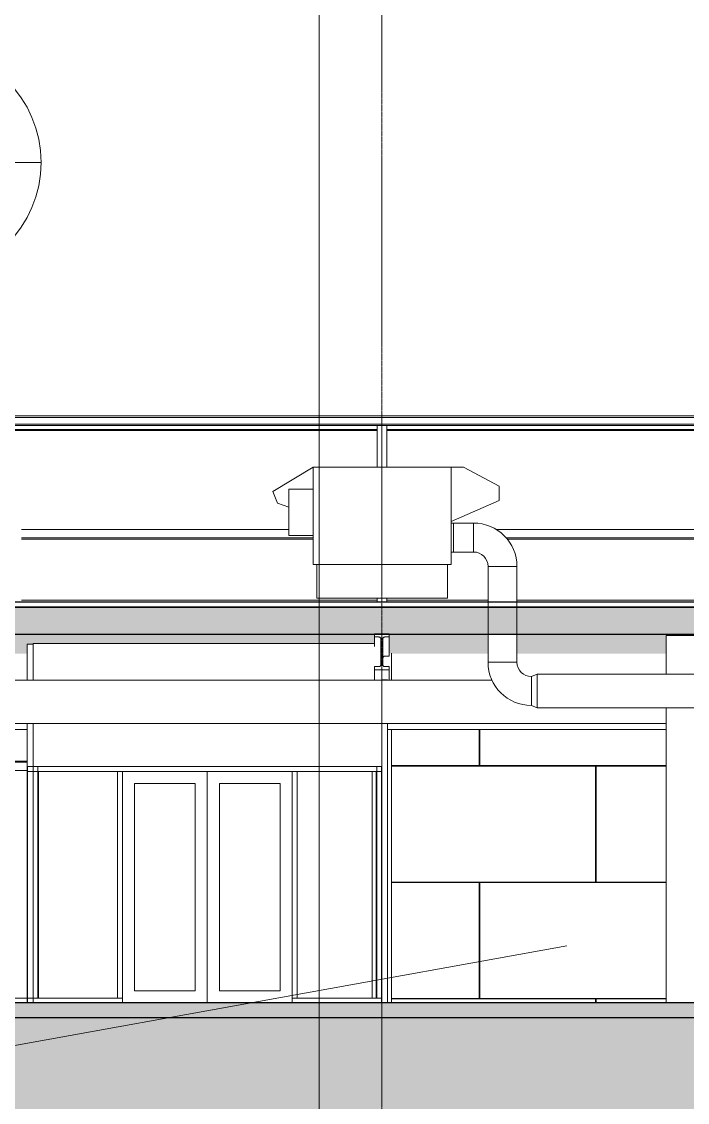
# Model space of a CAD drawing. Header units: inches. Extents: x -23445 to -52, y -314 to 853.
# Drawn here: x -18695.8 to -18419.7, y -41.2 to 406.9 of the extents above; entities that cross this region are included whole.
import ezdxf

# ---------------------------------------------------------------- set-up
doc = ezdxf.new("R2010")
doc.units = ezdxf.units.IN
doc.header["$MEASUREMENT"] = 0
doc.linetypes.add('Grid Line 1_2_', pattern=[0.875, 0.5, -0.125, 0.125, -0.125])
for name, color, linetype, lineweight in [('A-ANNO-IDEN', 131, 'Continuous', 9), ('A-ANNO-SYMB', 150, 'Continuous', 9), ('A-CLNG', 13, 'Continuous', 9), ('A-CLNG-PATT', 13, 'Continuous', 9), ('A-DOOR', 31, 'Continuous', 9), ('A-FLOR', 192, 'Continuous', 9), ('A-FLOR-LEVL', 51, 'Continuous', 9), ('A-FLOR-PATT', 8, 'Continuous', 25), ('A-GLAZ-CWMG', 51, 'Continuous', 9), ('A-ROOF', 132, 'Continuous', 9), ('A-WALL', 113, 'Continuous', 9), ('A-WALL-PATT', 111, 'Continuous', 25), ('C-TOPO', 7, 'Continuous', 9), ('G-ANNO-SYMB', 111, 'Continuous', 9), ('I-WALL', 2, 'Continuous', 9), ('M-EQPM', 50, 'Continuous', 9), ('M-HVAC-DUCT', 70, 'Continuous', 9), ('S-BEAM', 12, 'Continuous', 9), ('S-COLS', 52, 'Continuous', 9), ('S-GRID', 1, 'Continuous', 9)]:
    doc.layers.add(name, color=color, linetype=linetype, lineweight=lineweight)

# ---------------------------------------------------------------- blocks, each defined once
blk = doc.blocks.new('Struct_Xcel_Sports Complex_rvt-2-Building Section - East_West looking South _ Fitness Center')
at = {"layer": 'A-FLOR-PATT', "lineweight": 9}
h = blk.add_hatch(dxfattribs=at)
h.set_pattern_fill('FP_34', style=0, pattern_type=2)
h.set_pattern_definition([(50, (-33524.074, 67.247), (55.0854, -4.81984), [5.76, -63.36]), (355, (-33524.074, 67.247), (-10.6557, 57.76853), [4.608, -50.688]), (100.451, (-33519.483, 66.846), (44.42947, 52.94866), [4.895, -53.848]), (46.184, (-33524.074, 82.61), (81.96444, -12.71212), [8.64, -95.04]), (96.636, (-33517.24, 81.55), (71.7815, 74.8124), [7.343, -80.772]), (351.184, (-33524.07, 82.61), (71.78195, 74.81243), [6.912, -76.032]), (21, (-33516.394, 78.767), (45.84207, -30.92146), [5.76, -63.36]), (326, (-33516.394, 78.767), (18.68706, 55.69148), [4.608, -50.688]), (71.451, (-33512.573, 76.19), (64.5289, 24.7701), [4.895, -53.848]), (37.5, (-33524.074, 67.247), (0.933895, 25.566816), [2.534, -47.539, 2.534, -48.922, -50.88]), (37.5, (-33524.074, 67.247), (0.933895, 25.566816), [-101.53, 2.534, -48.346]), (7.5, (-33524.074, 67.247), (20.20404, 30.2913), [2.534, -26.803, 2.534, -46.387, -19.392]), (7.5, (-33524.074, 67.247), (20.20404, 30.2913), [-78.259, 2.534, -16.858]), (327.5, (-33541.2, 67.247), (40.997785, -1.732403), [2.534, -16.666, 2.534, -57.37, -79.488]), (327.5, (-33541.2, 67.247), (40.997785, -1.732403), [-79.104, 2.534, -76.954]), (317.5, (-33548.88, 67.247), (44.78888, 7.68784), [2.534, -22.426, 2.534, -37.248, -56.448]), (317.5, (-33548.88, 67.247), (44.78888, 7.68784), [-64.742, 2.534, -53.914])])
h.paths.add_polyline_path([(-25189.87, -6.32), (-25174.52, -6), (-22066.14, -6), (-22066.14, 0), (-25174.52, 0), (-25189.87, -0.32), (-25287.67, -0.32), (-25303.02, 0), (-26272.89, 0), (-26272.89, -6), (-25303.02, -6), (-25287.67, -6.32), (-25241, -6.32)], flags=0)
at = {"layer": 'A-FLOR', "color": 250, "lineweight": 25}
for p, q in [((-25737.27, 0), (-26272.89, 0)), ((-26272.89, -6), (-25303.02, -6))]:
    blk.add_line(p, q, dxfattribs=at)
blk = doc.blocks.new('W-Wide Flange-Column - B2_E-V21-Building Section - East_West looking South _ Fitness Center')
at = {"layer": 'S-COLS'}
for p, q in [((-25976.89, 144.99), (-25976.89, 133.82)), ((-25976.89, 113.32), (-25976.89, 0)), ((-25984.89, 96), (-25984.89, 2))]:
    blk.add_line(p, q, dxfattribs=at)
blk = doc.blocks.new('W-Wide Flange - 1_-3_ deep-V30-Building Section - East_West looking South _ Fitness Center')
at = {"layer": 'S-BEAM'}
h = blk.add_hatch(dxfattribs=at)
h.set_pattern_fill('FP_11', color=256, style=0, pattern_type=2)
h.set_pattern_definition([(45, (-33524.074, 67.247), (-19.00703, 19.00703), []), (45, (-33524.074, 96.047), (-19.00703, 19.00703), [])])
h.paths.add_polyline_path([(-25977.95, 138.1), (-25977.89, 138.1), (-25977.95, 139.46), (-25979.82, 139.48), (-25980.18, 139.65), (-25980.43, 139.96), (-25980.52, 140.35), (-25980.49, 151.06), (-25980.32, 151.41), (-25980.01, 151.66), (-25979.63, 151.75), (-25977.89, 151.75), (-25977.95, 153.11), (-25983.89, 153.11), (-25983.89, 151.75), (-25981.96, 151.73), (-25981.6, 151.55), (-25981.35, 151.24), (-25981.27, 150.86), (-25981.29, 140.15), (-25981.46, 139.79), (-25981.77, 139.55), (-25982.16, 139.46), (-25983.89, 139.46), (-25983.89, 138.1)], flags=0)
at = {"layer": 'S-BEAM', "lineweight": 15}
for p, q in [((-25977.89, 153.11), (-25983.89, 153.11)), ((-25983.89, 153.11), (-25983.89, 151.75)), ((-25977.89, 151.75), (-25977.89, 153.11)), ((-25983.89, 151.75), (-25982.16, 151.75)), ((-25981.27, 150.86), (-25981.27, 140.35)), ((-25980.52, 140.35), (-25980.52, 150.86)), ((-25979.63, 151.75), (-25977.89, 151.75)), ((-25982.16, 139.46), (-25983.89, 139.46)), ((-25983.89, 139.46), (-25983.89, 138.1)), ((-25977.89, 139.46), (-25979.63, 139.46)), ((-25977.89, 138.1), (-25977.89, 139.46)), ((-25983.89, 138.1), (-25977.89, 138.1))]:
    blk.add_line(p, q, dxfattribs=at)
at = {"layer": 'S-BEAM'}
for p, q in [((-25983.89, 147.81), (-25983.89, 151.75)), ((-25977.89, 143.84), (-25977.89, 151.75)), ((-25977.89, 143.84), (-25979.63, 143.84)), ((-25983.89, 134.16), (-25983.89, 138.1)), ((-25977.89, 133.82), (-25977.89, 138.1))]:
    blk.add_line(p, q, dxfattribs=at)
at = {"layer": 'S-BEAM', "lineweight": 15, "flags": 128}
for points in [[(-25982.16, 151.75), (-25981.96, 151.73), (-25981.77, 151.66), (-25981.6, 151.55), (-25981.46, 151.41), (-25981.35, 151.24), (-25981.29, 151.06), (-25981.27, 150.86)], [(-25980.52, 150.86), (-25980.49, 151.06), (-25980.43, 151.24), (-25980.32, 151.41), (-25980.18, 151.55), (-25980.01, 151.66), (-25979.82, 151.73), (-25979.63, 151.75)], [(-25981.27, 140.35), (-25981.29, 140.15), (-25981.35, 139.96), (-25981.46, 139.79), (-25981.6, 139.65), (-25981.77, 139.55), (-25981.96, 139.48), (-25982.16, 139.46)], [(-25979.63, 139.46), (-25979.82, 139.48), (-25980.01, 139.55), (-25980.18, 139.65), (-25980.32, 139.79), (-25980.43, 139.96), (-25980.49, 140.15), (-25980.52, 140.35)]]:
    blk.add_lwpolyline(points, dxfattribs=at)
at = {"layer": 'S-BEAM'}
blk.add_ellipse((-25979.63, 142.95), major_axis=(0.89, 0), ratio=0.999133, start_param=1.570796, end_param=3.141593, dxfattribs=at)
blk = doc.blocks.new('Girt_C - 8_D-1472944-Building Section - East_West looking South _ Fitness Center')
at = {"layer": 'S-BEAM'}
for p, q in [((-26128.02, 100.3), (-26263.39, 100.3)), ((-26128.02, 99.82), (-26263.39, 99.82)), ((-26263.39, 96.32), (-26127.89, 96.32))]:
    blk.add_line(p, q, dxfattribs=at)
blk = doc.blocks.new('Rectangular Mullion - Exterior 2_ x 4_5_-1135280-Building Section - East_West looking South _ Fitness Center')
at = {"layer": 'A-GLAZ-CWMG'}
blk.add_line((-26161.83, 2), (-26128.02, 2), dxfattribs=at)
blk = doc.blocks.new('Rectangular Mullion - Exterior 2_ x 4_5_-1142646-Building Section - East_West looking South _ Fitness Center')
at = {"layer": 'A-GLAZ-CWMG'}
for p, q in [((-26127.89, 98), (-26127.89, 96)), ((-26125.52, 98), (-26127.89, 98)), ((-26127.89, 96), (-26125.52, 96))]:
    blk.add_line(p, q, dxfattribs=at)
blk = doc.blocks.new('Rectangular Mullion - Exterior 2_ x 4_5_-1142647-Building Section - East_West looking South _ Fitness Center')
at = {"layer": 'A-GLAZ-CWMG'}
for p, q in [((-26125.52, 2), (-26127.89, 2)), ((-26127.89, 2), (-26127.89, 0))]:
    blk.add_line(p, q, dxfattribs=at)
blk = doc.blocks.new('Rectangular Mullion - Exterior 2_ x 4_5_-1142586-Building Section - East_West looking South _ Fitness Center')
at = {"layer": 'A-GLAZ-CWMG'}
for p, q in [((-26127.89, 98), (-26125.52, 98)), ((-26127.89, 2), (-26127.89, 98)), ((-26123.39, 96), (-26123.39, 2)), ((-26125.52, 2), (-26127.89, 2))]:
    blk.add_line(p, q, dxfattribs=at)
blk = doc.blocks.new('Door_Single_Storefront - one-1371401-Building Section - East_West looking South _ Fitness Center')
at = {"layer": 'A-DOOR'}
for p, q in [((-26053.27, 0), (-26053.27, 96)), ((-26083.45, 5), (-26083.45, 91)), ((-26083.45, 91), (-26058.27, 91)), ((-26058.27, 91), (-26058.27, 5)), ((-26058.27, 5), (-26083.45, 5))]:
    blk.add_line(p, q, dxfattribs=at)
blk = doc.blocks.new('Door_Single_Storefront - one-1371400-Building Section - East_West looking South _ Fitness Center')
at = {"layer": 'A-DOOR'}
for p, q in [((-26053.27, 96), (-26053.27, 0)), ((-26048.27, 5), (-26048.27, 91)), ((-26048.27, 91), (-26023.08, 91)), ((-26023.08, 91), (-26023.08, 5)), ((-26023.08, 5), (-26048.27, 5))]:
    blk.add_line(p, q, dxfattribs=at)
blk = doc.blocks.new('Rectangular Mullion - Exterior 2_ x 4_5_-1142584-Building Section - East_West looking South _ Fitness Center')
at = {"layer": 'A-GLAZ-CWMG'}
for q in [(-26125.52, 98), (-26089.45, 96)]:
    blk.add_line((-26125.52, 96), q, dxfattribs=at)
blk = doc.blocks.new('Rectangular Mullion - Exterior 2_ x 4_5_-1142585-Building Section - East_West looking South _ Fitness Center')
at = {"layer": 'A-GLAZ-CWMG'}
blk.add_line((-26089.45, 96), (-26053.27, 96), dxfattribs=at)
blk = doc.blocks.new('Rectangular Mullion - Exterior 2_ x 4_5_-1305234-Building Section - East_West looking South _ Fitness Center')
at = {"layer": 'A-GLAZ-CWMG'}
for p, q in [((-26125.52, 0), (-26125.52, 2)), ((-26088.45, 2), (-26125.52, 2)), ((-26088.45, 2), (-26088.45, 0))]:
    blk.add_line(p, q, dxfattribs=at)
blk = doc.blocks.new('Rectangular Mullion - Exterior 2_ x 4_5_-V39-Building Section - East_West looking South _ Fitness Center')
at = {"layer": 'A-GLAZ-CWMG'}
for p in [(-25983.02, 98), (-25981.02, 2)]:
    blk.add_line(p, (-25983.02, 2), dxfattribs=at)
blk = doc.blocks.new('Rectangular Mullion - Exterior 2_ x 4_5_-827470-Building Section - East_West looking South _ Fitness Center')
at = {"layer": 'A-GLAZ-CWMG'}
for p, q in [((-26090.45, 96), (-26088.45, 96)), ((-26090.45, 96), (-26090.45, 2)), ((-26088.45, 2), (-26088.45, 96)), ((-26088.45, 2), (-26090.45, 2))]:
    blk.add_line(p, q, dxfattribs=at)
blk = doc.blocks.new('he3xrtf - 115 V Single Phase-880047-Building Section - East_West looking South _ Fitness Center')
at = {"layer": 'M-EQPM', "lineweight": 15}
for p, q in [((-26009.39, 222.1), (-26026.14, 212.07)), ((-26009.39, 222.1), (-25952.14, 222.1)), ((-26009.39, 181.85), (-26009.39, 222.1)), ((-25947.02, 222.1), (-25952.14, 222.1)), ((-25952.14, 181.85), (-25952.14, 222.1)), ((-25932.27, 214.24), (-25947.02, 222.1)), ((-26026.14, 212.07), (-26024.18, 207.22)), ((-26019.52, 193.85), (-26019.52, 213.1)), ((-26019.52, 213.1), (-26009.39, 213.1)), ((-25932.27, 208.33), (-25932.27, 214.24)), ((-26024.18, 207.22), (-26019.52, 205.61)), ((-25952.14, 199.62), (-25932.27, 208.33)), ((-25952.14, 198.98), (-25951.14, 198.98)), ((-25951.14, 198.98), (-25951.14, 186.98)), ((-26009.39, 193.85), (-26019.52, 193.85)), ((-25952.14, 186.98), (-25951.14, 186.98)), ((-25952.14, 181.85), (-26009.39, 181.85)), ((-26007.83, 167.85), (-26007.83, 181.85)), ((-25953.7, 167.85), (-25953.7, 181.85)), ((-25953.7, 167.85), (-26007.83, 167.85))]:
    blk.add_line(p, q, dxfattribs=at)
blk = doc.blocks.new('Girt_C - 8_D-1472943-Building Section - East_West looking South _ Fitness Center')
at = {"layer": 'S-BEAM'}
for p, q in [((-26269.14, 237.8), (-25982.89, 237.8)), ((-25978.89, 237.8), (-25693.39, 237.8)), ((-26269.14, 237.31), (-25982.89, 237.31)), ((-25978.89, 237.31), (-25693.39, 237.31))]:
    blk.add_line(p, q, dxfattribs=at)
blk = doc.blocks.new('Girt_C - 8_D-V47-Building Section - East_West looking South _ Fitness Center')
at = {"layer": 'S-BEAM'}
for p, q in [((-25982.88, 167.05), (-26130.27, 167.05)), ((-25936.87, 167.05), (-25978.89, 167.05)), ((-25693.37, 167.05), (-25924.87, 167.05))]:
    blk.add_line(p, q, dxfattribs=at)
blk = doc.blocks.new('Rectangular Mullion - Exterior 2_ x 4_5_-1142587-Building Section - East_West looking South _ Fitness Center')
at = {"layer": 'A-GLAZ-CWMG'}
for p, q in [((-26125.52, 98), (-26125.52, 2)), ((-26123.52, 2), (-26123.52, 98)), ((-26123.52, 2), (-26125.52, 2))]:
    blk.add_line(p, q, dxfattribs=at)
blk = doc.blocks.new('Girt_C - 8_D-V64-Building Section - East_West looking South _ Fitness Center')
at = {"layer": 'S-BEAM'}
for p, q in [((-26019.52, 196.3), (-26130.27, 196.3)), ((-26130.27, 192.8), (-26009.39, 192.8)), ((-25693.39, 196.3), (-25933.52, 196.3)), ((-25929.36, 192.8), (-25693.39, 192.8)), ((-26130.27, 192.31), (-26009.39, 192.31)), ((-25928.95, 192.31), (-25693.39, 192.31))]:
    blk.add_line(p, q, dxfattribs=at)
blk = doc.blocks.new('Rectangular Mullion - Exterior 2_ x 4_5_-1151174-Building Section - East_West looking South _ Fitness Center')
at = {"layer": 'A-GLAZ-CWMG'}
blk.add_line((-26017.08, 96), (-25981.02, 96), dxfattribs=at)
blk = doc.blocks.new('Rectangular Mullion - Exterior 2_ x 4_5_-V65-Building Section - East_West looking South _ Fitness Center')
at = {"layer": 'A-GLAZ-CWMG'}
for p in [(-26018.08, 0), (-25981.02, 2)]:
    blk.add_line(p, (-26018.08, 2), dxfattribs=at)
blk = doc.blocks.new('Rectangular Elbow - Radius - 1 W-1442116-Building Section - East_West looking South _ Fitness Center')
at = {"layer": 'M-HVAC-DUCT'}
for p, q in [((-25936.87, 141.32), (-25924.87, 141.32)), ((-25918.87, 135.32), (-25918.87, 123.32))]:
    blk.add_line(p, q, dxfattribs=at)
for radius in [18, 6]:
    blk.add_arc((-25918.87, 141.32), radius, 180, 270, dxfattribs=at)
blk = doc.blocks.new('Rectangular Transition - Angle - 45 Degree-1442118-Building Section - East_West looking South _ Fitness Center')
at = {"layer": 'M-HVAC-DUCT'}
for p, q in [((-25916.45, 136.32), (-25918.87, 135.32)), ((-25918.87, 123.32), (-25918.87, 135.32)), ((-25916.45, 136.32), (-25916.45, 122.32)), ((-25916.45, 122.32), (-25918.87, 123.32))]:
    blk.add_line(p, q, dxfattribs=at)
blk = doc.blocks.new('Rectangular Elbow - Radius - 1 W-1441015-Building Section - East_West looking South _ Fitness Center')
at = {"layer": 'M-HVAC-DUCT'}
for p, q in [((-25942.87, 186.98), (-25942.87, 198.98)), ((-25924.87, 180.98), (-25936.87, 180.98))]:
    blk.add_line(p, q, dxfattribs=at)
for radius in [18, 6]:
    blk.add_arc((-25942.87, 180.98), radius, 0, 89.999, dxfattribs=at)
blk = doc.blocks.new('Section - Callout Head-19020-Building Section - East_West looking South _ Fitness Center')
at = {"layer": 'A-ANNO-SYMB'}
blk.add_line((-22215.04, 361.61), (-22119.04, 361.61), dxfattribs=at)
for start, end in [(0, 180), (180, 360)]:
    blk.add_arc((-22167.04, 361.61), 48, start, end, dxfattribs=at)

msp = doc.modelspace()

# ---------------------------------------------------------------- hatches: boundary and pattern name
at = {"layer": 'A-CLNG-PATT'}
h = msp.add_hatch(dxfattribs=at)
h.set_pattern_fill('FP_18', color=256, style=0, pattern_type=2)
h.set_pattern_definition([(161.57, (-33523.114, 68.207), (-7.6802237, -0.0009796), [0, -54.643, 6.067, 0]), (18.43, (-33525.034, 68.207), (-7.6802237, 0.0009796), [0, -54.643, 6.067, 0]), (108.43, (-33523.114, 68.207), (3.8382953, -19.20136532), [18.211, -42.499]), (71.57, (-33525.034, 68.207), (3.8382953, 19.20136532), [18.211, -42.499])])
h.paths.add_polyline_path([(-18834.67762, 152.92201), (-15364.42762, 152.92201), (-15364.42762, 164.05666), (-18834.67762, 164.05666), (-18834.67762, 154.604)], flags=0)
at = {"layer": 'A-CLNG-PATT', "lineweight": 5}
h = msp.add_hatch(color=256, dxfattribs=at)
h.paths.add_polyline_path([(-18828.42762, 144.64399), (-18828.42762, 144.86165), (-18780.67762, 144.86165), (-18780.67762, 148.89399), (-18744.30262, 148.89399), (-18744.30262, 144.86165), (-18693.55262, 144.86165), (-18693.55262, 148.78461), (-18691.05262, 148.78461), (-18691.05262, 148.98774), (-18549.42762, 148.98774), (-18549.42762, 152.92201), (-18831.42762, 152.92201), (-18831.42762, 144.98774), (-18828.92762, 144.98774), (-18828.92762, 144.64399)], flags=0)
h.paths.add_polyline_path([(-15365.42762, 144.67524), (-15364.92762, 144.68796), (-15364.92762, 150.26118), (-15364.42762, 150.26118), (-15364.42762, 152.92201), (-15365.93262, 152.84439), (-15365.93262, 144.86165), (-15365.42762, 144.81458), (-15365.42762, 144.68796)], flags=0)
h.paths.add_polyline_path([(-17990.77456, 144.86165), (-17971.42762, 144.86165), (-17971.42762, 144.98774), (-17970.42762, 144.98774), (-17970.42762, 152.92201), (-18067.05262, 152.92201), (-18067.05262, 144.86165), (-18004.67762, 144.86165), (-18004.64654, 148.61311), (-18004.44562, 148.61795), (-18001.17762, 148.60828), (-18001.17762, 144.86165), (-17999.54774, 144.86165)], flags=0)
h.paths.add_polyline_path([(-17953.17762, 144.86165), (-17953.14654, 150.61785), (-17952.94562, 150.62268), (-17949.67762, 150.61301), (-17949.67762, 144.86165), (-17873.30262, 144.86165), (-17873.30262, 152.92201), (-17964.42762, 152.92201), (-17964.42762, 144.98774), (-17963.42762, 144.98774), (-17963.42762, 144.86165), (-17955.68181, 144.86165)], flags=0)
h.paths.add_polyline_path([(-18083.42762, 144.86165), (-18071.17762, 144.86165), (-18071.17762, 152.92201), (-18083.42762, 152.92201), (-18083.42762, 148.25745)], flags=0)
h.paths.add_polyline_path([(-18087.55262, 144.86165), (-18087.55262, 152.92201), (-18253.92762, 152.92201), (-18253.92762, 144.99816), (-18252.92762, 144.99816), (-18252.92762, 144.86165), (-18225.17762, 144.86165), (-18225.14654, 150.61785), (-18224.94562, 150.62268), (-18221.67762, 150.61301), (-18221.67762, 144.86165), (-18173.67762, 144.86165), (-18173.64654, 148.61311), (-18173.44562, 148.61795), (-18170.17762, 148.60828), (-18170.17762, 144.86165), (-18096.05281, 144.86165)], flags=0)
h.paths.add_polyline_path([(-17868.55262, 144.86165), (-17740.05262, 144.86165), (-17740.05262, 152.92201), (-17868.55262, 152.92201), (-17868.55262, 149.38632)], flags=0)
h.paths.add_polyline_path([(-15376.36468, 144.86165), (-15369.92262, 144.86165), (-15369.92262, 152.92201), (-15648.42762, 152.92201), (-15648.42762, 144.98774), (-15647.42762, 144.98774), (-15647.42762, 144.86165), (-15385.13787, 144.86165)], flags=0)
h.paths.add_polyline_path([(-17530.80262, 144.86165), (-17392.42762, 144.86165), (-17392.42762, 144.98774), (-17391.42762, 144.98774), (-17391.42762, 152.92201), (-17530.80262, 152.92201), (-17530.80262, 149.72)], flags=0)
h.paths.add_polyline_path([(-17384.42762, 144.86165), (-17201.55262, 144.86165), (-17201.55262, 152.92201), (-17385.42762, 152.92201), (-17385.42462, 144.98774), (-17384.42762, 144.98774)], flags=0)
h.paths.add_polyline_path([(-18260.92762, 144.86165), (-18260.92762, 144.99816), (-18259.92762, 144.99816), (-18259.92762, 152.92201), (-18302.80262, 152.92201), (-18302.80262, 144.86165), (-18262.74337, 144.86165)], flags=0)
h.paths.add_polyline_path([(-17104.68262, 144.86165), (-17102.92762, 144.86165), (-17102.92762, 144.98774), (-17101.92762, 144.98774), (-17101.92762, 152.92201), (-17195.55262, 152.92201), (-17195.55262, 144.86165), (-17113.45581, 144.86165)], flags=0)
h.paths.add_polyline_path([(-17094.92762, 144.86165), (-16813.42762, 144.86165), (-16813.42762, 144.98774), (-16812.42762, 144.98774), (-16812.42762, 152.92201), (-17095.92762, 152.92201), (-17095.90943, 144.98774), (-17094.92762, 144.98774)], flags=0)
h.paths.add_polyline_path([(-18428.55262, 144.86165), (-18428.55262, 152.36339), (-18307.55262, 152.36339), (-18307.55262, 152.92201), (-18490.40272, 152.92201), (-18490.40272, 144.86165), (-18429.43393, 144.86165)], flags=0)
h.paths.add_polyline_path([(-16698.49012, 144.86165), (-16523.92762, 144.86165), (-16523.92762, 144.98774), (-16522.92762, 144.98774), (-16522.92762, 152.92201), (-16806.42762, 152.89003), (-16806.39424, 152.37025), (-16703.24012, 152.37025), (-16703.24012, 152.85419), (-16698.49012, 152.85419), (-16698.49012, 149.72)], flags=0)
h.paths.add_polyline_path([(-18502.40272, 144.86165), (-18502.40272, 152.92201), (-18543.42762, 152.92201), (-18543.42762, 144.98774), (-18542.42762, 144.98774), (-18542.42762, 144.86165), (-18508.39262, 144.86165)], flags=0)
h.paths.add_polyline_path([(-16515.92762, 144.86165), (-16234.42762, 144.86165), (-16234.42762, 144.98774), (-16233.42762, 144.98774), (-16233.42762, 152.92201), (-16516.92762, 152.92201), (-16516.87906, 144.98774), (-16515.92762, 144.98774)], flags=0)
h.paths.add_polyline_path([(-15657.10668, 144.86165), (-15655.42762, 144.86165), (-15655.42762, 144.98774), (-15654.42762, 144.98774), (-15654.42762, 152.92201), (-15937.92762, 152.92201), (-15937.84868, 144.98774), (-15936.92762, 144.98774), (-15936.92762, 144.86165), (-15665.87987, 144.86165)], flags=0)
h.paths.add_polyline_path([(-15944.92762, 144.86165), (-15944.92762, 144.98774), (-15943.92762, 144.98774), (-15943.92762, 152.92201), (-16227.42762, 152.92201), (-16227.36387, 144.98774), (-16226.42762, 144.98774), (-16226.42762, 144.86165), (-15946.62187, 144.86165)], flags=0)
h.paths.add_polyline_path([(-17657.39343, 151.49295), (-17535.55262, 151.49295), (-17535.55262, 152.92201), (-17673.67762, 152.92201), (-17673.67762, 151.49295), (-17666.16662, 151.49295)], flags=0)
h.paths.add_polyline_path([(-17735.30262, 151.49295), (-17680.92762, 151.49295), (-17680.92762, 152.92201), (-17735.30262, 152.92201), (-17735.30262, 151.5714)], flags=0)
h.paths.add_polyline_path([(-15368.03762, 152.29641), (-15367.81762, 152.29641), (-15367.81762, 152.42387), (-15368.05628, 152.43245), (-15368.05135, 152.41835)], flags=0)
h.paths.add_polyline_path([(-18833.24701, 152.75607), (-18833.81262, 152.77433), (-18833.27342, 152.75607)], flags=0)
at = {"layer": 'A-WALL-PATT', "lineweight": 9}
h = msp.add_hatch(dxfattribs=at)
h.set_pattern_fill('FP_23', color=256, style=0, pattern_type=2)
h.set_pattern_definition([(90, (-33318.98, 146.5), (-193, -193), [48, -145]), (180, (-33318.98, 146.5), (-2e-14, -193), [96.25, -96.75]), (270, (-33415.23, 194.5), (-193, -193), [48, -145]), (180, (-33318.98, 194.5), (-2e-14, -193), [96.25, -96.75]), (270, (-33415.48, 194.5), (-193, -193), [48, -145]), (180, (-33415.48, 194.5), (-2e-14, -193), [96.25, -96.75]), (90, (-33511.73, 146.5), (-193, -193), [48, -145]), (180, (-33415.48, 146.5), (-2e-14, -193), [96.25, -96.75]), (90, (-33366.98, 194.75), (-193, -193), [48, -145]), (180, (-33318.73, 194.75), (-2e-14, -193), [48.25, -144.75]), (180, (-33318.73, 242.75), (-2e-14, -193), [48.25, -144.75]), (90, (-33463.48, 194.75), (-193, -193), [48, -145]), (180, (-33367.23, 194.75), (-2e-14, -193), [96.25, -96.75]), (270, (-33367.23, 242.75), (-193, -193), [48, -145]), (180, (-33367.23, 242.75), (-2e-14, -193), [96.25, -96.75]), (180, (-33463.73, 194.75), (-2e-14, -193), [48, -145]), (270, (-33463.73, 242.75), (-193, -193), [48, -145]), (180, (-33463.73, 242.75), (-2e-14, -193), [48, -145]), (90, (-33318.98, 243), (-193, -193), [48, -145]), (180, (-33318.98, 243), (-2e-14, -193), [96.25, -96.75]), (270, (-33415.23, 291), (-193, -193), [48, -145]), (180, (-33318.98, 291), (-2e-14, -193), [96.25, -96.75]), (270, (-33415.48, 291), (-193, -193), [48, -145]), (180, (-33415.48, 291), (-2e-14, -193), [96.25, -96.75]), (270, (-33511.73, 291), (-193, -193), [48, -145]), (180, (-33415.48, 243), (-2e-14, -193), [96.25, -96.75]), (90, (-33366.98, 291.25), (-193, -193), [48, -145]), (180, (-33318.73, 291.25), (-2e-14, -193), [48.25, -144.75]), (180, (-33318.73, 339.25), (-2e-14, -193), [48.25, -144.75]), (90, (-33463.48, 291.25), (-193, -193), [48, -145]), (180, (-33367.23, 291.25), (-2e-14, -193), [96.25, -96.75]), (270, (-33367.23, 339.25), (-193, -193), [48, -145]), (180, (-33367.23, 339.25), (-2e-14, -193), [96.25, -96.75]), (180, (-33463.73, 291.25), (-2e-14, -193), [48, -145]), (270, (-33463.73, 339.25), (-193, -193), [48, -145]), (180, (-33463.73, 339.25), (-2e-14, -193), [48, -145])])
h.paths.add_polyline_path([(-18428.55262, 0), (-18428.55262, 113.32032), (-18542.42762, 113.32032), (-18542.42762, 0), (-18508.39262, 0)], flags=0)
at = {"layer": 'C-TOPO'}
h = msp.add_hatch(dxfattribs=at)
h.set_pattern_fill('FP_13', color=256, style=0, pattern_type=2)
h.set_pattern_definition([(0, (-33524.074, 67.247), (48, 48), [48, -48]), (0, (-33524.074, 85.247), (48, 48), [48, -48]), (0, (-33524.074, 103.247), (48, 48), [48, -48]), (90, (-33518.074, 109.247), (-48, 48), [48, -48]), (90, (-33500.074, 109.247), (-48, 48), [48, -48]), (90, (-33482.074, 109.247), (-48, 48), [48, -48])])
h.paths.add_polyline_path([(-18929.50562, -79.828), (-14623.67762, -79.828), (-14623.67762, -48), (-14636.67762, -48), (-14636.67762, -36), (-14631.67762, -36), (-14631.67762, -6), (-17740.05262, -6), (-17755.90955, -6.33035), (-17853.2024, -6.3198), (-17872.67762, -6), (-17872.67762, -12), (-17953.80262, -12), (-17953.80262, -6), (-18221.05262, -6), (-18221.05262, -12), (-18302.80262, -12), (-18302.80262, -6), (-18838.42762, -6), (-18838.42762, -36), (-18835.42762, -36), (-18835.42762, -48), (-18853.42762, -48), (-18853.42762, -36), (-18852.42762, -35.97606), (-18852.42762, 0), (-18929.50562, 0), (-18929.50562, -6.95548)], flags=0)
h.paths.add_polyline_path([(-17806.53762, -0.3198), (-17755.40285, -0.3198), (-17740.05262, 0), (-17868.55262, 0), (-17853.2024, -0.3198)], flags=0)

# ---------------------------------------------------------------- linework, layer by layer
at = {"layer": 'A-ANNO-IDEN', "color": 153}
msp.add_line((-18469.70869, 23.67274), (-19055.50059, -82.03779), dxfattribs=at)
at = {"layer": 'A-CLNG', "lineweight": 25}
for p, q in [((-15376.24012, 164.05666), (-18834.67762, 164.05666)), ((-18834.67762, 152.92201), (-18307.55262, 152.92201))]:
    msp.add_line(p, q, dxfattribs=at)
at = {"layer": 'A-FLOR-LEVL', "linetype": 'Grid Line 1_2_'}
msp.add_line((-19122.86105, 0), (-13634.10082, 0), dxfattribs=at)
at = {"layer": 'A-ROOF', "lineweight": 25}
for p, q in [((-15376.67762, 166.1209), (-18838.17762, 166.1209)), ((-18834.67762, 164.11916), (-15376.67762, 164.11916))]:
    msp.add_line(p, q, dxfattribs=at)
at = {"layer": 'A-WALL'}
for p, q in [((-18849.92762, 243.5), (-18244.61512, 243.5)), ((-18835.74012, 242.68768), (-18260.11512, 242.68768)), ((-18834.67762, 240), (-18260.11512, 240)), ((-18834.67762, 239.5), (-18260.61512, 239.5)), ((-18834.67762, 239.45581), (-18260.57093, 239.45581))]:
    msp.add_line(p, q, dxfattribs=at)
at = {"layer": 'G-ANNO-SYMB'}
msp.add_line((-18572.35436, 545.15708), (-18572.35436, -79.66081), dxfattribs=at)
at = {"layer": 'I-WALL'}
for p, q in [((-18693.55262, 133.82032), (-18693.55262, 148.78461)), ((-18691.05262, 148.78461), (-18693.55262, 148.78461)), ((-18549.42762, 148.98774), (-18691.05262, 148.98774)), ((-18691.05262, 148.98774), (-18691.05262, 133.82032)), ((-18307.55262, 152.36339), (-18428.55262, 152.36339)), ((-18428.55262, 152.36339), (-18428.55262, 136.32032)), ((-18546.42762, 133.82032), (-18546.42762, 134.16233)), ((-18546.42762, 133.95921), (-18544.05262, 133.95921)), ((-18544.05262, 133.95921), (-18544.05262, 133.82032)), ((-18428.55262, 122.32032), (-18428.55262, 0)), ((-18693.55262, 0), (-18693.55262, 115.82032)), ((-18691.05262, 115.82032), (-18691.05262, 98)), ((-18546.42762, 0), (-18546.42762, 115.82032)), ((-18544.05262, 115.82032), (-18544.05262, 0)), ((-18693.55262, 98), (-18546.55262, 98)), ((-18688.80262, 96), (-18688.80262, 2)), ((-18548.80262, 2), (-18548.80262, 95.996)), ((-18546.55262, 98), (-18546.55262, 0))]:
    msp.add_line(p, q, dxfattribs=at)
at = {"layer": 'M-HVAC-DUCT'}
for p, q in [((-18508.40241, 198.97672), (-18516.67752, 198.97687)), ((-18516.67762, 186.97687), (-18508.40262, 186.97672)), ((-18502.40272, 180.97672), (-18502.40272, 141.32032)), ((-18490.40272, 141.32032), (-18490.40272, 180.97672)), ((-17951.00934, 136.32032), (-18481.98851, 136.32032)), ((-18500.71912, 133.82032), (-18743.49012, 133.82032)), ((-18481.98851, 122.32032), (-17951.00934, 122.32032)), ((-18693.55262, 113.32032), (-18744.58879, 113.32032)), ((-18428.55262, 115.82032), (-18743.49012, 115.82032)), ((-18428.55262, 113.32032), (-18544.05262, 113.32032))]:
    msp.add_line(p, q, dxfattribs=at)
at = {"layer": 'S-COLS'}
for p, q in [((-18548.42762, 239.45581), (-18548.42762, 222.10187)), ((-18544.42762, 222.10187), (-18544.42762, 239.45581)), ((-18548.42762, 167.85187), (-18548.42762, 166.1209)), ((-18544.42762, 166.1209), (-18544.42762, 167.85187))]:
    msp.add_line(p, q, dxfattribs=at)
at = {"layer": 'S-GRID', "linetype": 'Grid Line 1_2_'}
msp.add_line((-18546.42762, -273.16081), (-18546.42762, 671.89181), dxfattribs=at)
msp.add_line((-18546.42762, -273.16081), (-18546.42762, 671.89181), dxfattribs=at)

# ---------------------------------------------------------------- block references
at = {"color": 90, "lineweight": 5}
msp.add_blockref('Struct_Xcel_Sports Complex_rvt-2-Building Section - East_West looking South _ Fitness Center', (7434.4626, 0), dxfattribs=at)
at = {"layer": 'A-ANNO-SYMB'}
msp.add_blockref('Section - Callout Head-19020-Building Section - East_West looking South _ Fitness Center', (3431.30729, -13.1105), dxfattribs=at)
at = {"layer": 'A-DOOR'}
for name in ['Door_Single_Storefront - one-1371401-Building Section - East_West looking South _ Fitness Center', 'Door_Single_Storefront - one-1371400-Building Section - East_West looking South _ Fitness Center']:
    msp.add_blockref(name, (7434.4626, 0), dxfattribs=at)
at = {"layer": 'A-GLAZ-CWMG'}
for name, p in [('Rectangular Mullion - Exterior 2_ x 4_5_-1142646-Building Section - East_West looking South _ Fitness Center', (7434.4626, 0)), ('Rectangular Mullion - Exterior 2_ x 4_5_-1142586-Building Section - East_West looking South _ Fitness Center', (7434.4626, 0)), ('Rectangular Mullion - Exterior 2_ x 4_5_-1142584-Building Section - East_West looking South _ Fitness Center', (7434.4626, 0)), ('Rectangular Mullion - Exterior 2_ x 4_5_-1142587-Building Section - East_West looking South _ Fitness Center', (7434.4626, 0)), ('Rectangular Mullion - Exterior 2_ x 4_5_-827470-Building Section - East_West looking South _ Fitness Center', (7434.4626, 0)), ('Rectangular Mullion - Exterior 2_ x 4_5_-1142585-Building Section - East_West looking South _ Fitness Center', (7434.4626, 0)), ('Rectangular Mullion - Exterior 2_ x 4_5_-1142585-Building Section - East_West looking South _ Fitness Center', (7470.6501, 0)), ('Rectangular Mullion - Exterior 2_ x 4_5_-827470-Building Section - East_West looking South _ Fitness Center', (7506.8376, 0)), ('Rectangular Mullion - Exterior 2_ x 4_5_-1151174-Building Section - East_West looking South _ Fitness Center', (7434.4626, 0)), ('Rectangular Mullion - Exterior 2_ x 4_5_-V39-Building Section - East_West looking South _ Fitness Center', (7434.4626, 0)), ('Rectangular Mullion - Exterior 2_ x 4_5_-1135280-Building Section - East_West looking South _ Fitness Center', (7434.4626, 0)), ('Rectangular Mullion - Exterior 2_ x 4_5_-1142647-Building Section - East_West looking South _ Fitness Center', (7434.4626, 0)), ('Rectangular Mullion - Exterior 2_ x 4_5_-1305234-Building Section - East_West looking South _ Fitness Center', (7434.4626, 0)), ('Rectangular Mullion - Exterior 2_ x 4_5_-V65-Building Section - East_West looking South _ Fitness Center', (7434.4626, 0))]:
    msp.add_blockref(name, p, dxfattribs=at)
at = {"layer": 'M-EQPM'}
msp.add_blockref('he3xrtf - 115 V Single Phase-880047-Building Section - East_West looking South _ Fitness Center', (7434.4626, 0), dxfattribs=at)
at = {"layer": 'M-HVAC-DUCT'}
for name in ['Rectangular Elbow - Radius - 1 W-1441015-Building Section - East_West looking South _ Fitness Center', 'Rectangular Elbow - Radius - 1 W-1442116-Building Section - East_West looking South _ Fitness Center', 'Rectangular Transition - Angle - 45 Degree-1442118-Building Section - East_West looking South _ Fitness Center']:
    msp.add_blockref(name, (7434.4626, 0), dxfattribs=at)
at = {"layer": 'S-BEAM'}
for name in ['Girt_C - 8_D-1472943-Building Section - East_West looking South _ Fitness Center', 'Girt_C - 8_D-V64-Building Section - East_West looking South _ Fitness Center', 'Girt_C - 8_D-V47-Building Section - East_West looking South _ Fitness Center', 'W-Wide Flange - 1_-3_ deep-V30-Building Section - East_West looking South _ Fitness Center', 'Girt_C - 8_D-1472944-Building Section - East_West looking South _ Fitness Center']:
    msp.add_blockref(name, (7434.4626, 0), dxfattribs=at)
at = {"layer": 'S-COLS'}
msp.add_blockref('W-Wide Flange-Column - B2_E-V21-Building Section - East_West looking South _ Fitness Center', (7434.4626, 0), dxfattribs=at)

doc.saveas('drawing.dxf')
